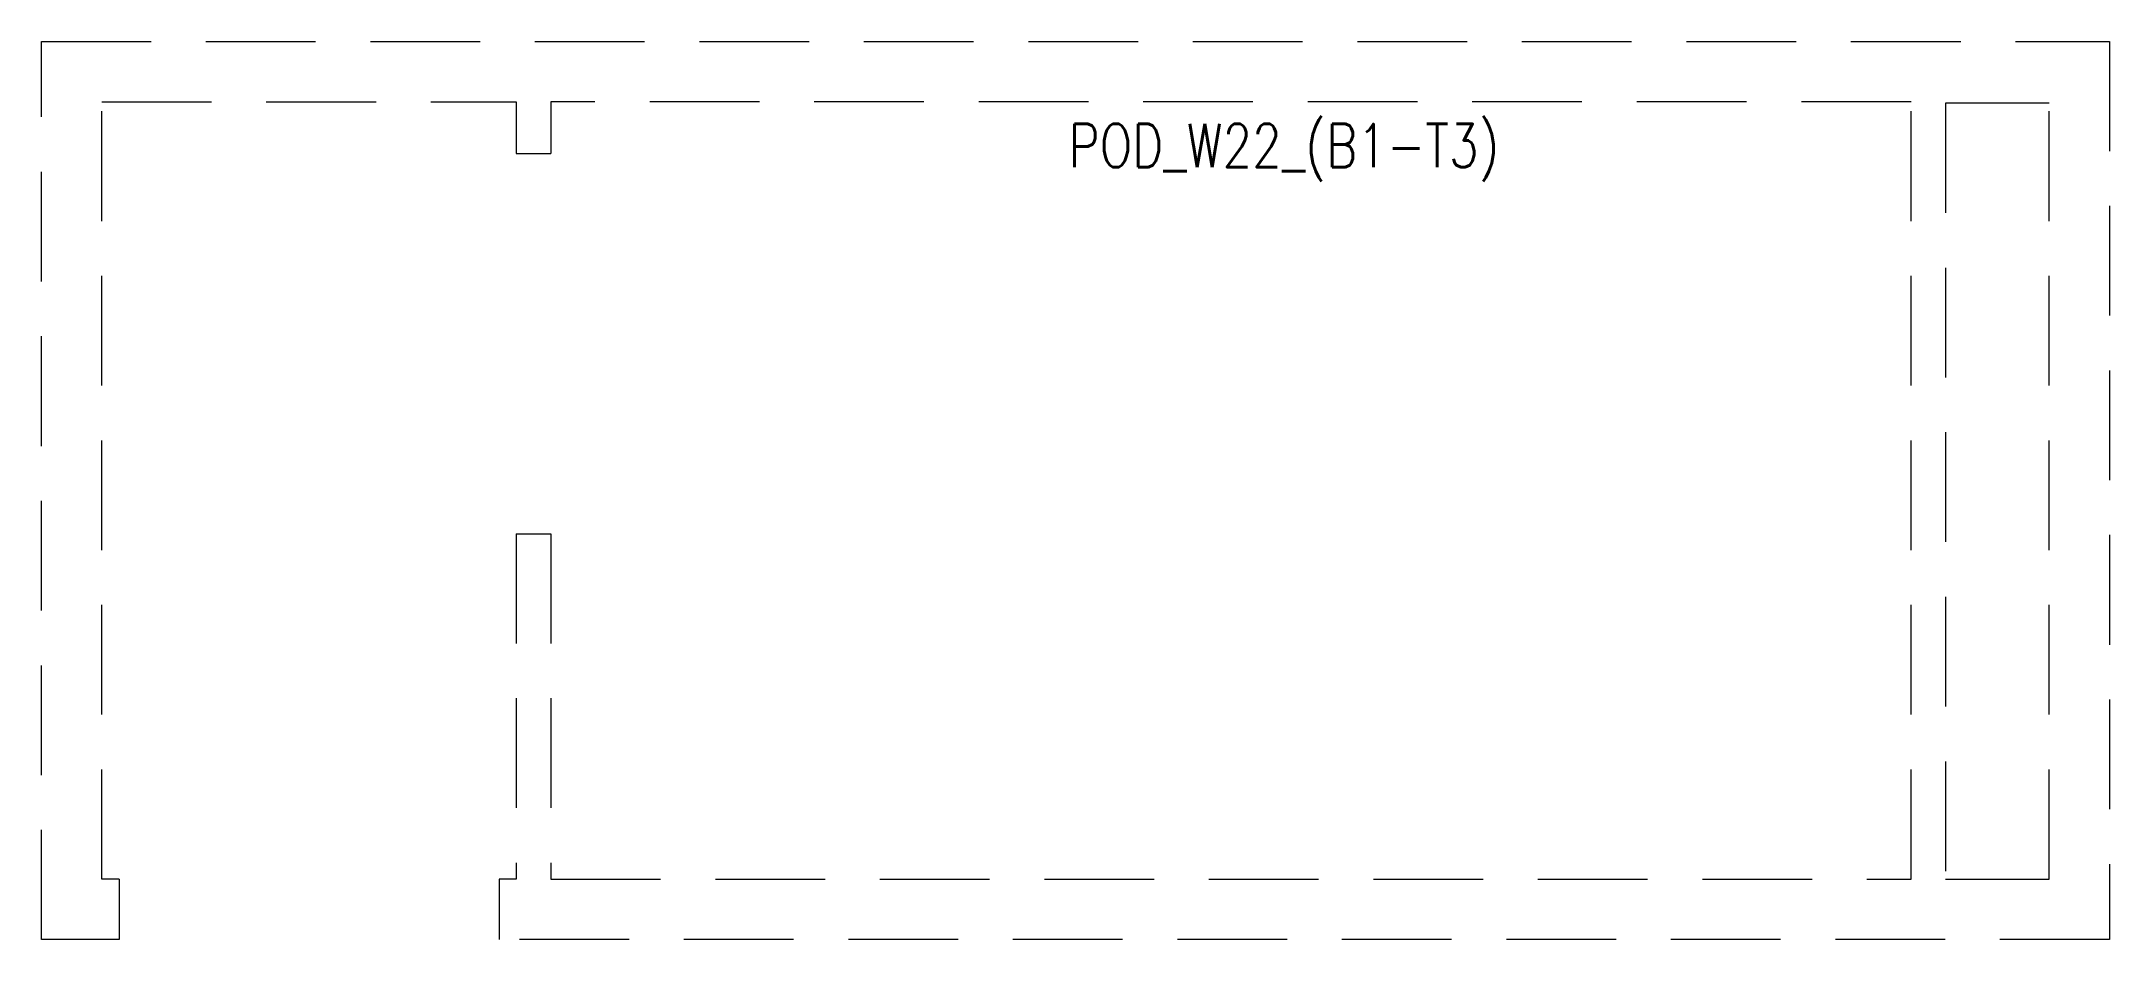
# Model space of a CAD drawing. Header units: millimetres. Extents: x 118675 to 130650, y 59450 to 64650.
import ezdxf

# ---------------------------------------------------------------- set-up
doc = ezdxf.new("R2010")
doc.units = ezdxf.units.MM
doc.header["$MEASUREMENT"] = 0
doc.linetypes.add('HIDDEN2', pattern=[4.7625, 3.175, -1.5875])
doc.layers.add('NDC_S_HIDDEN', color=8, linetype='HIDDEN2', lineweight=13)
doc.styles.add('NDC_BAR 2', font='romans.shx', dxfattribs={"width": 0.8})

msp = doc.modelspace()

# ---------------------------------------------------------------- linework, layer by layer
at = {"layer": 'NDC_S_HIDDEN', "color": 4, "ltscale": 200}
for p, q in [((121425, 64000), (121625, 64000)), ((121425, 61800), (121625, 61800)), ((119125, 59800), (119125, 59450)), ((121325, 59800), (121325, 59450))]:
    msp.add_line(p, q, dxfattribs=at)
for points in [[(119125, 59450), (118675, 59450), (118675, 64650), (130650, 64650), (130650, 59450), (121325, 59450)], [(119125, 59800), (119025, 59800), (119025, 64300), (121425, 64300), (121425, 64000)], [(121625, 61800), (121625, 59800), (129500, 59800), (129500, 64300), (121625, 64300), (121625, 64000)], [(121425, 61800), (121425, 59800), (121325, 59800)]]:
    msp.add_lwpolyline(points, dxfattribs=at)
msp.add_lwpolyline([(129700, 59800), (130300, 59800), (130300, 64292), (129700, 64292)], close=True, dxfattribs=at)

# ---------------------------------------------------------------- texts
at = {"layer": 'Defpoints', "style": 'NDC_BAR 2', "width": 0.8}
msp.add_text('POD_W22_(B1-T3)', height=250, dxfattribs=at).set_placement((124622, 63922))

doc.saveas('drawing.dxf')
